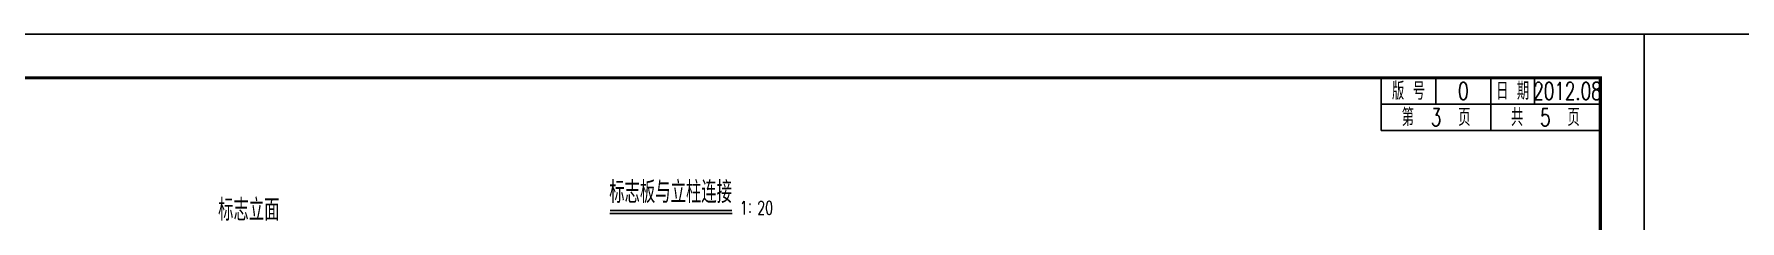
# Model space of a CAD drawing. Extents: x 3598 to 6562, y -9591 to -7828.
# Drawn here: x 4661.3 to 5050.4, y -8440 to -8397.3 of the extents above; entities that cross this region are included whole.
import ezdxf
from ezdxf.enums import TextEntityAlignment as Align

# ---------------------------------------------------------------- set-up
doc = ezdxf.new("R2010")
doc.units = 0
doc.header["$LTSCALE"] = 2
doc.layers.get('0').update_dxf_attribs({"linetype": 'CONTINUOUS'})
for name, color, linetype in [('图框', 7, 'CONTINUOUS'), ('尺寸标注', 4, 'CONTINUOUS'), ('文字字符', 7, 'CONTINUOUS')]:
    doc.layers.add(name, color=color, linetype=linetype)
doc.styles.get("Standard").update_dxf_attribs({"font": 'simplex1.shx', "width": 0.7, "bigfont": 'hztxt.shx'})

# ---------------------------------------------------------------- blocks, each defined once
blk = doc.blocks.new('series')
at = {"width": 0.75}
for tag, height, p in [('页码', 4, (-35, -19)), ('图名', 5, (-220, -282)), ('图号', 5, (-20, -282))]:
    blk.add_attdef(tag, text='', height=height, dxfattribs=at).set_placement(p, align=Align.MIDDLE_CENTER)

msp = doc.modelspace()

# ---------------------------------------------------------------- linework, layer by layer
at = {"layer": '图框'}
for p, q in [((4968.5275, -8419.3182), (4968.5275, -8407.3182)), ((4981.0275, -8413.3182), (4981.0275, -8407.3182)), ((4993.5275, -8413.3182), (4993.5275, -8407.3182)), ((5003.5275, -8413.3182), (5003.5275, -8407.3182)), ((4968.5275, -8413.3182), (5018.5275, -8413.3182)), ((4993.5275, -8419.3182), (4993.5275, -8413.3182)), ((4968.5275, -8419.3182), (5018.5275, -8419.3182))]:
    msp.add_line(p, q, dxfattribs=at)
for points in [[(5028.5275, -8694.3182), (5028.5275, -8397.3182), (4608.5275, -8397.3182), (4608.5275, -8694.3182)], [(5448.5275, -8694.3182), (5448.5275, -8397.3182), (5028.5275, -8397.3182), (5028.5275, -8694.3182)]]:
    msp.add_lwpolyline(points, close=True, dxfattribs=at)
at = {"layer": '图框', "const_width": 0.7}
msp.add_lwpolyline([(5018.5275, -8407.3182), (4638.5275, -8407.3182), (4638.5275, -8684.3182), (5018.5275, -8684.3182), (5018.5275, -8407.3182)], dxfattribs=at)
at = {"layer": '尺寸标注', "color": 7, "linetype": 'Continuous'}
msp.add_line((4792.6238, -8438.3158), (4820.5108, -8438.3158), dxfattribs=at)
at = {"layer": '尺寸标注', "color": 7, "linetype": 'Continuous', "const_width": 0.4}
msp.add_lwpolyline([(4792.6238, -8437.5958), (4820.5108, -8437.5958)], dxfattribs=at)

# ---------------------------------------------------------------- block references
at = {"layer": '图框'}
ref = msp.add_blockref('series', (5028.5275, -8397.3182), dxfattribs=at)
ref.add_attrib('页码', '第  3  页    共  5  页', dxfattribs={"layer": '0', "height": 4, "width": 0.7}).set_placement((4993.5275, -8416.3182), align=Align.MIDDLE_CENTER)
ref.add_attrib('图名', '单柱单牌式标志一般构造图', dxfattribs={"layer": '0', "height": 5, "width": 0.7}).set_placement((4808.5275, -8679.3182), align=Align.MIDDLE_CENTER)
ref.add_attrib('图号', 'S2-13-7', dxfattribs={"layer": '0', "height": 5, "width": 0.65}).set_placement((5008.5275, -8679.3182), align=Align.MIDDLE_CENTER)

# ---------------------------------------------------------------- texts
at = {"width": 0.7}
msp.add_text('1：20', height=3, dxfattribs=at).set_placement((4826.0382, -8436.9899), align=Align.MIDDLE)
at = {"layer": '图框', "width": 0.7}
for s, p in [('版 号', (4974.7775, -8410.3182)), ('0', (4987.2775, -8410.3182)), ('日 期', (4998.5275, -8410.3182)), ('2012.08', (5011.0275, -8410.3182))]:
    msp.add_text(s, height=4, dxfattribs=at).set_placement(p, align=Align.MIDDLE_CENTER)
at = {"layer": '文字字符', "width": 0.7}
for s, p in [('标志板与立柱连接', (4792.4854, -8435.9039)), ('标志立面', (4703.2784, -8439.9549))]:
    msp.add_text(s, height=5, dxfattribs=at).set_placement(p)

doc.saveas('drawing.dxf')
